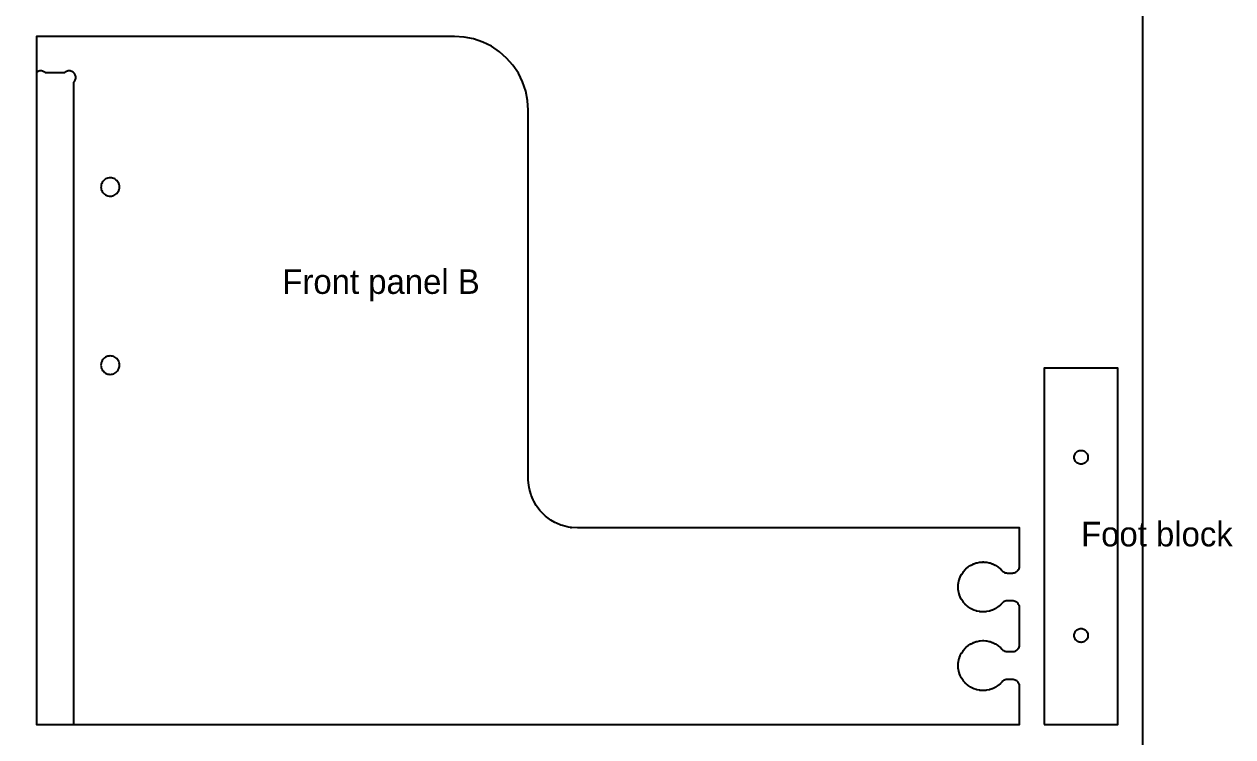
# Model space of a CAD drawing. Header units: inches. Extents: x 0 to 49.8, y 0 to 48.
# Drawn here: x 25.25 to 49.83, y 14.75 to 29.25 of the extents above; entities that cross this region are included whole.
import ezdxf

# ---------------------------------------------------------------- set-up
doc = ezdxf.new("R2010")
doc.units = ezdxf.units.IN
doc.header["$MEASUREMENT"] = 0
for name, color, linetype in [('CUT_INSIDE', 5, 'Continuous'), ('CUT_OUTSIDE', 1, 'Continuous'), ('LABEL', 3, 'Continuous'), ('POCKET_0.375', 4, 'Continuous'), ('POCKET_0.500', 4, 'Continuous'), ('SHEET', 8, 'Continuous')]:
    doc.layers.add(name, color=color, linetype=linetype)

msp = doc.modelspace()

# ---------------------------------------------------------------- linework, layer by layer
at = {"layer": 'CUT_INSIDE'}
for points in [[(46.882, 20.438), (46.881, 20.419), (46.878, 20.401), (46.872, 20.384), (46.864, 20.367), (46.853, 20.352), (46.841, 20.339), (46.828, 20.326), (46.812, 20.316), (46.796, 20.308), (46.779, 20.302), (46.761, 20.299), (46.742, 20.297), (46.724, 20.299), (46.706, 20.302), (46.689, 20.308), (46.672, 20.316), (46.657, 20.326), (46.643, 20.339), (46.631, 20.352), (46.621, 20.367), (46.613, 20.384), (46.607, 20.401), (46.604, 20.419), (46.602, 20.438), (46.604, 20.456), (46.607, 20.474), (46.613, 20.491), (46.621, 20.508), (46.631, 20.523), (46.643, 20.536), (46.657, 20.549), (46.672, 20.559), (46.689, 20.567), (46.706, 20.573), (46.724, 20.576), (46.742, 20.578), (46.761, 20.576), (46.779, 20.573), (46.796, 20.567), (46.812, 20.559), (46.828, 20.549), (46.841, 20.536), (46.853, 20.523), (46.864, 20.508), (46.872, 20.491), (46.878, 20.474), (46.881, 20.456)], [(46.882, 16.812), (46.881, 16.794), (46.878, 16.776), (46.872, 16.759), (46.864, 16.742), (46.853, 16.727), (46.841, 16.714), (46.828, 16.701), (46.812, 16.691), (46.796, 16.683), (46.779, 16.677), (46.761, 16.674), (46.742, 16.672), (46.724, 16.674), (46.706, 16.677), (46.689, 16.683), (46.672, 16.691), (46.657, 16.701), (46.643, 16.714), (46.631, 16.727), (46.621, 16.742), (46.613, 16.759), (46.607, 16.776), (46.604, 16.794), (46.602, 16.812), (46.604, 16.831), (46.607, 16.849), (46.613, 16.866), (46.621, 16.883), (46.631, 16.898), (46.643, 16.911), (46.657, 16.924), (46.672, 16.934), (46.689, 16.942), (46.706, 16.948), (46.724, 16.951), (46.742, 16.953), (46.761, 16.951), (46.779, 16.948), (46.796, 16.942), (46.812, 16.934), (46.828, 16.924), (46.841, 16.911), (46.853, 16.898), (46.864, 16.883), (46.872, 16.866), (46.878, 16.849), (46.881, 16.831)]]:
    msp.add_lwpolyline(points, close=True, dxfattribs=at)
at = {"layer": 'CUT_OUTSIDE'}
for points in [[(36.369, 19.009), (36.362, 19.01), (36.383, 19.01), (36.321, 19.018), (36.289, 19.024), (36.195, 19.05), (36.164, 19.06), (36.073, 19.098), (36.044, 19.112), (35.959, 19.161), (35.932, 19.179), (35.854, 19.239), (35.83, 19.261), (35.761, 19.33), (35.739, 19.354), (35.679, 19.432), (35.661, 19.459), (35.612, 19.544), (35.598, 19.573), (35.56, 19.664), (35.55, 19.695), (35.524, 19.789), (35.518, 19.821), (35.505, 19.918), (35.502, 19.976), (35.5, 20.025), (35.5, 27.5), (35.487, 27.696), (35.449, 27.888), (35.386, 28.074), (35.299, 28.25), (35.19, 28.413), (35.061, 28.561), (34.913, 28.69), (34.75, 28.799), (34.574, 28.886), (34.388, 28.949), (34.196, 28.987), (34, 29), (31.5, 29), (25.5, 29), (25.5, 15), (45.492, 15), (45.492, 15.005), (45.492, 15.005), (45.492, 15.77), (45.491, 15.789), (45.487, 15.808), (45.481, 15.826), (45.472, 15.843), (45.462, 15.859), (45.449, 15.874), (45.434, 15.887), (45.418, 15.897), (45.401, 15.906), (45.383, 15.912), (45.364, 15.916), (45.345, 15.917), (45.247, 15.917), (45.238, 15.917), (45.234, 15.916), (45.216, 15.914), (45.199, 15.91), (45.182, 15.904), (45.166, 15.895), (45.151, 15.885), (45.138, 15.873), (45.135, 15.869), (45.129, 15.863), (45.115, 15.847), (45.115, 15.847), (45.113, 15.845), (45.113, 15.845), (45.112, 15.845), (45.112, 15.844), (45.111, 15.843), (45.111, 15.843), (45.107, 15.839), (45.107, 15.839), (45.106, 15.838), (45.105, 15.838), (45.105, 15.837), (45.105, 15.837), (45.103, 15.835), (45.103, 15.835), (45.066, 15.803), (45.066, 15.802), (45.064, 15.801), (45.064, 15.801), (45.063, 15.8), (45.063, 15.8), (45.061, 15.799), (45.061, 15.799), (45.057, 15.796), (45.057, 15.796), (45.055, 15.794), (45.055, 15.794), (45.054, 15.794), (45.054, 15.794), (45.052, 15.792), (45.052, 15.792), (45.011, 15.765), (45.011, 15.765), (45.009, 15.763), (45.009, 15.763), (45.008, 15.763), (45.008, 15.763), (45.006, 15.761), (45.006, 15.761), (45.002, 15.759), (45.002, 15.759), (45, 15.758), (45, 15.758), (44.999, 15.758), (44.999, 15.758), (44.996, 15.756), (44.996, 15.756), (44.952, 15.734), (44.952, 15.734), (44.95, 15.733), (44.95, 15.733), (44.949, 15.733), (44.949, 15.733), (44.946, 15.732), (44.946, 15.732), (44.942, 15.73), (44.942, 15.73), (44.94, 15.729), (44.94, 15.729), (44.939, 15.729), (44.939, 15.729), (44.936, 15.728), (44.936, 15.728), (44.89, 15.712), (44.889, 15.712), (44.887, 15.711), (44.887, 15.711), (44.886, 15.711), (44.886, 15.711), (44.884, 15.71), (44.883, 15.71), (44.879, 15.709), (44.879, 15.709), (44.877, 15.708), (44.877, 15.708), (44.876, 15.708), (44.876, 15.708), (44.873, 15.708), (44.873, 15.708), (44.825, 15.698), (44.825, 15.698), (44.822, 15.698), (44.822, 15.697), (44.821, 15.697), (44.821, 15.697), (44.819, 15.697), (44.818, 15.697), (44.814, 15.696), (44.814, 15.696), (44.811, 15.696), (44.811, 15.696), (44.811, 15.696), (44.81, 15.696), (44.808, 15.696), (44.808, 15.696), (44.758, 15.693), (44.758, 15.693), (44.756, 15.692), (44.756, 15.692), (44.755, 15.692), (44.755, 15.692), (44.752, 15.692), (44.752, 15.692), (44.748, 15.692), (44.748, 15.692), (44.745, 15.692), (44.745, 15.692), (44.744, 15.692), (44.744, 15.692), (44.742, 15.693), (44.742, 15.693), (44.692, 15.696), (44.692, 15.696), (44.69, 15.696), (44.689, 15.696), (44.689, 15.696), (44.689, 15.696), (44.686, 15.696), (44.686, 15.696), (44.682, 15.697), (44.681, 15.697), (44.679, 15.697), (44.679, 15.697), (44.678, 15.697), (44.678, 15.698), (44.675, 15.698), (44.675, 15.698), (44.627, 15.708), (44.627, 15.708), (44.624, 15.708), (44.624, 15.708), (44.623, 15.708), (44.623, 15.708), (44.621, 15.709), (44.621, 15.709), (44.617, 15.71), (44.616, 15.71), (44.614, 15.711), (44.614, 15.711), (44.613, 15.711), (44.613, 15.711), (44.611, 15.712), (44.61, 15.712), (44.564, 15.728), (44.564, 15.728), (44.561, 15.729), (44.561, 15.729), (44.56, 15.729), (44.56, 15.729), (44.558, 15.73), (44.558, 15.73), (44.554, 15.732), (44.554, 15.732), (44.551, 15.733), (44.551, 15.733), (44.55, 15.733), (44.55, 15.733), (44.548, 15.734), (44.548, 15.734), (44.504, 15.756), (44.504, 15.756), (44.501, 15.758), (44.501, 15.758), (44.5, 15.758), (44.5, 15.758), (44.498, 15.759), (44.498, 15.759), (44.494, 15.761), (44.494, 15.761), (44.492, 15.763), (44.492, 15.763), (44.491, 15.763), (44.491, 15.763), (44.489, 15.765), (44.489, 15.765), (44.448, 15.792), (44.448, 15.792), (44.446, 15.794), (44.446, 15.794), (44.445, 15.794), (44.445, 15.794), (44.443, 15.796), (44.443, 15.796), (44.439, 15.799), (44.439, 15.799), (44.437, 15.8), (44.437, 15.8), (44.436, 15.801), (44.436, 15.801), (44.434, 15.802), (44.434, 15.803), (44.397, 15.835), (44.397, 15.835), (44.395, 15.837), (44.395, 15.837), (44.395, 15.838), (44.394, 15.838), (44.393, 15.839), (44.393, 15.839), (44.389, 15.843), (44.389, 15.843), (44.388, 15.844), (44.388, 15.845), (44.387, 15.845), (44.387, 15.845), (44.385, 15.847), (44.385, 15.847), (44.353, 15.884), (44.352, 15.884), (44.351, 15.886), (44.351, 15.886), (44.35, 15.887), (44.35, 15.887), (44.349, 15.889), (44.349, 15.889), (44.346, 15.893), (44.346, 15.893), (44.344, 15.895), (44.344, 15.895), (44.344, 15.896), (44.344, 15.896), (44.342, 15.898), (44.342, 15.898), (44.315, 15.939), (44.315, 15.939), (44.313, 15.941), (44.313, 15.941), (44.313, 15.942), (44.313, 15.942), (44.311, 15.944), (44.311, 15.944), (44.309, 15.948), (44.309, 15.948), (44.308, 15.95), (44.308, 15.95), (44.308, 15.951), (44.308, 15.951), (44.306, 15.954), (44.306, 15.954), (44.284, 15.998), (44.284, 15.998), (44.283, 16), (44.283, 16), (44.283, 16.001), (44.283, 16.001), (44.282, 16.004), (44.282, 16.004), (44.28, 16.008), (44.28, 16.008), (44.279, 16.01), (44.279, 16.01), (44.279, 16.011), (44.279, 16.011), (44.278, 16.014), (44.278, 16.014), (44.262, 16.06), (44.262, 16.061), (44.261, 16.063), (44.261, 16.063), (44.261, 16.064), (44.261, 16.064), (44.26, 16.066), (44.26, 16.067), (44.259, 16.071), (44.259, 16.071), (44.258, 16.073), (44.258, 16.073), (44.258, 16.074), (44.258, 16.074), (44.258, 16.077), (44.258, 16.077), (44.248, 16.125), (44.248, 16.125), (44.248, 16.128), (44.247, 16.128), (44.247, 16.129), (44.247, 16.129), (44.247, 16.131), (44.247, 16.132), (44.246, 16.136), (44.246, 16.136), (44.246, 16.139), (44.246, 16.139), (44.246, 16.139), (44.246, 16.14), (44.246, 16.142), (44.246, 16.142), (44.243, 16.192), (44.243, 16.192), (44.242, 16.194), (44.242, 16.194), (44.242, 16.195), (44.242, 16.195), (44.242, 16.198), (44.242, 16.198), (44.242, 16.202), (44.242, 16.202), (44.242, 16.205), (44.242, 16.205), (44.242, 16.206), (44.242, 16.206), (44.243, 16.208), (44.243, 16.208), (44.246, 16.258), (44.246, 16.258), (44.246, 16.26), (44.246, 16.261), (44.246, 16.261), (44.246, 16.261), (44.246, 16.264), (44.246, 16.264), (44.247, 16.268), (44.247, 16.269), (44.247, 16.271), (44.247, 16.271), (44.247, 16.272), (44.248, 16.272), (44.248, 16.275), (44.248, 16.275), (44.258, 16.323), (44.258, 16.323), (44.258, 16.326), (44.258, 16.326), (44.258, 16.327), (44.258, 16.327), (44.259, 16.329), (44.259, 16.329), (44.26, 16.333), (44.26, 16.334), (44.261, 16.336), (44.261, 16.336), (44.261, 16.337), (44.261, 16.337), (44.262, 16.339), (44.262, 16.34), (44.278, 16.386), (44.278, 16.386), (44.279, 16.389), (44.279, 16.389), (44.279, 16.39), (44.279, 16.39), (44.28, 16.392), (44.28, 16.392), (44.282, 16.396), (44.282, 16.396), (44.283, 16.399), (44.283, 16.399), (44.283, 16.4), (44.283, 16.4), (44.284, 16.402), (44.284, 16.402), (44.306, 16.446), (44.306, 16.446), (44.308, 16.449), (44.308, 16.449), (44.308, 16.45), (44.308, 16.45), (44.309, 16.452), (44.309, 16.452), (44.311, 16.456), (44.311, 16.456), (44.313, 16.458), (44.313, 16.458), (44.313, 16.459), (44.313, 16.459), (44.315, 16.461), (44.315, 16.461), (44.342, 16.502), (44.342, 16.502), (44.344, 16.504), (44.344, 16.504), (44.344, 16.505), (44.344, 16.505), (44.346, 16.507), (44.346, 16.507), (44.349, 16.511), (44.349, 16.511), (44.35, 16.513), (44.35, 16.513), (44.351, 16.514), (44.351, 16.514), (44.352, 16.516), (44.353, 16.516), (44.385, 16.553), (44.385, 16.553), (44.387, 16.555), (44.387, 16.555), (44.388, 16.555), (44.388, 16.556), (44.389, 16.557), (44.389, 16.557), (44.393, 16.561), (44.393, 16.561), (44.394, 16.562), (44.395, 16.562), (44.395, 16.563), (44.395, 16.563), (44.397, 16.565), (44.397, 16.565), (44.434, 16.597), (44.434, 16.598), (44.436, 16.599), (44.436, 16.599), (44.437, 16.6), (44.437, 16.6), (44.439, 16.601), (44.439, 16.601), (44.443, 16.604), (44.443, 16.604), (44.445, 16.606), (44.445, 16.606), (44.446, 16.606), (44.446, 16.606), (44.448, 16.608), (44.448, 16.608), (44.489, 16.635), (44.489, 16.635), (44.491, 16.637), (44.491, 16.637), (44.492, 16.637), (44.492, 16.637), (44.494, 16.639), (44.494, 16.639), (44.498, 16.641), (44.498, 16.641), (44.5, 16.642), (44.5, 16.642), (44.501, 16.642), (44.501, 16.642), (44.504, 16.644), (44.504, 16.644), (44.548, 16.666), (44.548, 16.666), (44.55, 16.667), (44.55, 16.667), (44.551, 16.667), (44.551, 16.667), (44.554, 16.668), (44.554, 16.668), (44.558, 16.67), (44.558, 16.67), (44.56, 16.671), (44.56, 16.671), (44.561, 16.671), (44.561, 16.671), (44.564, 16.672), (44.564, 16.672), (44.61, 16.688), (44.611, 16.688), (44.613, 16.689), (44.613, 16.689), (44.614, 16.689), (44.614, 16.689), (44.616, 16.69), (44.617, 16.69), (44.621, 16.691), (44.621, 16.691), (44.623, 16.692), (44.623, 16.692), (44.624, 16.692), (44.624, 16.692), (44.627, 16.692), (44.627, 16.692), (44.675, 16.702), (44.675, 16.702), (44.678, 16.702), (44.678, 16.703), (44.679, 16.703), (44.679, 16.703), (44.681, 16.703), (44.682, 16.703), (44.686, 16.704), (44.686, 16.704), (44.689, 16.704), (44.689, 16.704), (44.689, 16.704), (44.69, 16.704), (44.692, 16.704), (44.692, 16.704), (44.742, 16.707), (44.742, 16.707), (44.744, 16.708), (44.744, 16.708), (44.745, 16.708), (44.745, 16.708), (44.748, 16.708), (44.748, 16.708), (44.752, 16.708), (44.752, 16.708), (44.755, 16.708), (44.755, 16.708), (44.756, 16.708), (44.756, 16.708), (44.758, 16.707), (44.758, 16.707), (44.808, 16.704), (44.808, 16.704), (44.81, 16.704), (44.811, 16.704), (44.811, 16.704), (44.811, 16.704), (44.814, 16.704), (44.814, 16.704), (44.818, 16.703), (44.819, 16.703), (44.821, 16.703), (44.821, 16.703), (44.822, 16.703), (44.822, 16.702), (44.825, 16.702), (44.825, 16.702), (44.873, 16.692), (44.873, 16.692), (44.876, 16.692), (44.876, 16.692), (44.877, 16.692), (44.877, 16.692), (44.879, 16.691), (44.879, 16.691), (44.883, 16.69), (44.884, 16.69), (44.886, 16.689), (44.886, 16.689), (44.887, 16.689), (44.887, 16.689), (44.889, 16.688), (44.89, 16.688), (44.936, 16.672), (44.936, 16.672), (44.939, 16.671), (44.939, 16.671), (44.94, 16.671), (44.94, 16.671), (44.942, 16.67), (44.942, 16.67), (44.946, 16.668), (44.946, 16.668), (44.949, 16.667), (44.949, 16.667), (44.95, 16.667), (44.95, 16.667), (44.952, 16.666), (44.952, 16.666), (44.996, 16.644), (44.996, 16.644), (44.999, 16.642), (44.999, 16.642), (45, 16.642), (45, 16.642), (45.002, 16.641), (45.002, 16.641), (45.006, 16.639), (45.006, 16.639), (45.008, 16.637), (45.008, 16.637), (45.009, 16.637), (45.009, 16.637), (45.011, 16.635), (45.011, 16.635), (45.052, 16.608), (45.052, 16.608), (45.054, 16.606), (45.054, 16.606), (45.055, 16.606), (45.055, 16.606), (45.057, 16.604), (45.057, 16.604), (45.061, 16.601), (45.061, 16.601), (45.063, 16.6), (45.063, 16.6), (45.064, 16.599), (45.064, 16.599), (45.066, 16.598), (45.066, 16.597), (45.103, 16.565), (45.103, 16.565), (45.105, 16.563), (45.105, 16.563), (45.105, 16.562), (45.106, 16.562), (45.107, 16.561), (45.107, 16.561), (45.111, 16.557), (45.111, 16.557), (45.112, 16.556), (45.112, 16.555), (45.113, 16.555), (45.113, 16.555), (45.115, 16.553), (45.115, 16.553), (45.13, 16.536), (45.136, 16.53), (45.138, 16.527), (45.152, 16.515), (45.166, 16.505), (45.182, 16.496), (45.199, 16.49), (45.216, 16.486), (45.234, 16.484), (45.238, 16.483), (45.248, 16.483), (45.345, 16.483), (45.364, 16.484), (45.383, 16.488), (45.401, 16.494), (45.418, 16.503), (45.434, 16.513), (45.449, 16.526), (45.462, 16.541), (45.472, 16.557), (45.481, 16.574), (45.487, 16.592), (45.491, 16.611), (45.492, 16.63), (45.492, 17.37), (45.491, 17.389), (45.487, 17.408), (45.481, 17.426), (45.472, 17.443), (45.462, 17.459), (45.449, 17.474), (45.434, 17.487), (45.418, 17.497), (45.401, 17.506), (45.383, 17.512), (45.364, 17.516), (45.345, 17.517), (45.247, 17.517), (45.238, 17.517), (45.234, 17.516), (45.216, 17.514), (45.199, 17.51), (45.182, 17.504), (45.166, 17.495), (45.151, 17.485), (45.138, 17.473), (45.135, 17.469), (45.129, 17.463), (45.115, 17.447), (45.115, 17.447), (45.113, 17.445), (45.113, 17.445), (45.112, 17.445), (45.112, 17.444), (45.111, 17.443), (45.111, 17.443), (45.107, 17.439), (45.107, 17.439), (45.106, 17.438), (45.105, 17.438), (45.105, 17.437), (45.105, 17.437), (45.103, 17.435), (45.103, 17.435), (45.066, 17.403), (45.066, 17.402), (45.064, 17.401), (45.064, 17.401), (45.063, 17.4), (45.063, 17.4), (45.061, 17.399), (45.061, 17.399), (45.057, 17.396), (45.057, 17.396), (45.055, 17.394), (45.055, 17.394), (45.054, 17.394), (45.054, 17.394), (45.052, 17.392), (45.052, 17.392), (45.011, 17.365), (45.011, 17.365), (45.009, 17.363), (45.009, 17.363), (45.008, 17.363), (45.008, 17.363), (45.006, 17.361), (45.006, 17.361), (45.002, 17.359), (45.002, 17.359), (45, 17.358), (45, 17.358), (44.999, 17.358), (44.999, 17.358), (44.996, 17.356), (44.996, 17.356), (44.952, 17.334), (44.952, 17.334), (44.95, 17.333), (44.95, 17.333), (44.949, 17.333), (44.949, 17.333), (44.946, 17.332), (44.946, 17.332), (44.942, 17.33), (44.942, 17.33), (44.94, 17.329), (44.94, 17.329), (44.939, 17.329), (44.939, 17.329), (44.936, 17.328), (44.936, 17.328), (44.89, 17.312), (44.889, 17.312), (44.887, 17.311), (44.887, 17.311), (44.886, 17.311), (44.886, 17.311), (44.884, 17.31), (44.883, 17.31), (44.879, 17.309), (44.879, 17.309), (44.877, 17.308), (44.877, 17.308), (44.876, 17.308), (44.876, 17.308), (44.873, 17.308), (44.873, 17.308), (44.825, 17.298), (44.825, 17.298), (44.822, 17.298), (44.822, 17.297), (44.821, 17.297), (44.821, 17.297), (44.819, 17.297), (44.818, 17.297), (44.814, 17.296), (44.814, 17.296), (44.811, 17.296), (44.811, 17.296), (44.811, 17.296), (44.81, 17.296), (44.808, 17.296), (44.808, 17.296), (44.758, 17.293), (44.758, 17.293), (44.756, 17.292), (44.756, 17.292), (44.755, 17.292), (44.755, 17.292), (44.752, 17.292), (44.752, 17.292), (44.748, 17.292), (44.748, 17.292), (44.745, 17.292), (44.745, 17.292), (44.744, 17.292), (44.744, 17.292), (44.742, 17.293), (44.742, 17.293), (44.692, 17.296), (44.692, 17.296), (44.69, 17.296), (44.689, 17.296), (44.689, 17.296), (44.689, 17.296), (44.686, 17.296), (44.686, 17.296), (44.682, 17.297), (44.681, 17.297), (44.679, 17.297), (44.679, 17.297), (44.678, 17.297), (44.678, 17.298), (44.675, 17.298), (44.675, 17.298), (44.627, 17.308), (44.627, 17.308), (44.624, 17.308), (44.624, 17.308), (44.623, 17.308), (44.623, 17.308), (44.621, 17.309), (44.621, 17.309), (44.617, 17.31), (44.616, 17.31), (44.614, 17.311), (44.614, 17.311), (44.613, 17.311), (44.613, 17.311), (44.611, 17.312), (44.61, 17.312), (44.564, 17.328), (44.564, 17.328), (44.561, 17.329), (44.561, 17.329), (44.56, 17.329), (44.56, 17.329), (44.558, 17.33), (44.558, 17.33), (44.554, 17.332), (44.554, 17.332), (44.551, 17.333), (44.551, 17.333), (44.55, 17.333), (44.55, 17.333), (44.548, 17.334), (44.548, 17.334), (44.504, 17.356), (44.504, 17.356), (44.501, 17.358), (44.501, 17.358), (44.5, 17.358), (44.5, 17.358), (44.498, 17.359), (44.498, 17.359), (44.494, 17.361), (44.494, 17.361), (44.492, 17.363), (44.492, 17.363), (44.491, 17.363), (44.491, 17.363), (44.489, 17.365), (44.489, 17.365), (44.448, 17.392), (44.448, 17.392), (44.446, 17.394), (44.446, 17.394), (44.445, 17.394), (44.445, 17.394), (44.443, 17.396), (44.443, 17.396), (44.439, 17.399), (44.439, 17.399), (44.437, 17.4), (44.437, 17.4), (44.436, 17.401), (44.436, 17.401), (44.434, 17.402), (44.434, 17.403), (44.397, 17.435), (44.397, 17.435), (44.395, 17.437), (44.395, 17.437), (44.395, 17.438), (44.394, 17.438), (44.393, 17.439), (44.393, 17.439), (44.389, 17.443), (44.389, 17.443), (44.388, 17.444), (44.388, 17.445), (44.387, 17.445), (44.387, 17.445), (44.385, 17.447), (44.385, 17.447), (44.353, 17.484), (44.352, 17.484), (44.351, 17.486), (44.351, 17.486), (44.35, 17.487), (44.35, 17.487), (44.349, 17.489), (44.349, 17.489), (44.346, 17.493), (44.346, 17.493), (44.344, 17.495), (44.344, 17.495), (44.344, 17.496), (44.344, 17.496), (44.342, 17.498), (44.342, 17.498), (44.315, 17.539), (44.315, 17.539), (44.313, 17.541), (44.313, 17.541), (44.313, 17.542), (44.313, 17.542), (44.311, 17.544), (44.311, 17.544), (44.309, 17.548), (44.309, 17.548), (44.308, 17.55), (44.308, 17.55), (44.308, 17.551), (44.308, 17.551), (44.306, 17.554), (44.306, 17.554), (44.284, 17.598), (44.284, 17.598), (44.283, 17.6), (44.283, 17.6), (44.283, 17.601), (44.283, 17.601), (44.282, 17.604), (44.282, 17.604), (44.28, 17.608), (44.28, 17.608), (44.279, 17.61), (44.279, 17.61), (44.279, 17.611), (44.279, 17.611), (44.278, 17.614), (44.278, 17.614), (44.262, 17.66), (44.262, 17.661), (44.261, 17.663), (44.261, 17.663), (44.261, 17.664), (44.261, 17.664), (44.26, 17.666), (44.26, 17.667), (44.259, 17.671), (44.259, 17.671), (44.258, 17.673), (44.258, 17.673), (44.258, 17.674), (44.258, 17.674), (44.258, 17.677), (44.258, 17.677), (44.248, 17.725), (44.248, 17.725), (44.248, 17.728), (44.247, 17.728), (44.247, 17.729), (44.247, 17.729), (44.247, 17.731), (44.247, 17.732), (44.246, 17.736), (44.246, 17.736), (44.246, 17.739), (44.246, 17.739), (44.246, 17.739), (44.246, 17.74), (44.246, 17.742), (44.246, 17.742), (44.243, 17.792), (44.243, 17.792), (44.242, 17.794), (44.242, 17.794), (44.242, 17.795), (44.242, 17.795), (44.242, 17.798), (44.242, 17.798), (44.242, 17.802), (44.242, 17.802), (44.242, 17.805), (44.242, 17.805), (44.242, 17.806), (44.242, 17.806), (44.243, 17.808), (44.243, 17.808), (44.246, 17.858), (44.246, 17.858), (44.246, 17.86), (44.246, 17.861), (44.246, 17.861), (44.246, 17.861), (44.246, 17.864), (44.246, 17.864), (44.247, 17.868), (44.247, 17.869), (44.247, 17.871), (44.247, 17.871), (44.247, 17.872), (44.248, 17.872), (44.248, 17.875), (44.248, 17.875), (44.258, 17.923), (44.258, 17.923), (44.258, 17.926), (44.258, 17.926), (44.258, 17.927), (44.258, 17.927), (44.259, 17.929), (44.259, 17.929), (44.26, 17.933), (44.26, 17.934), (44.261, 17.936), (44.261, 17.936), (44.261, 17.937), (44.261, 17.937), (44.262, 17.939), (44.262, 17.94), (44.278, 17.986), (44.278, 17.986), (44.279, 17.989), (44.279, 17.989), (44.279, 17.99), (44.279, 17.99), (44.28, 17.992), (44.28, 17.992), (44.282, 17.996), (44.282, 17.996), (44.283, 17.999), (44.283, 17.999), (44.283, 18), (44.283, 18), (44.284, 18.002), (44.284, 18.002), (44.306, 18.046), (44.306, 18.046), (44.308, 18.049), (44.308, 18.049), (44.308, 18.05), (44.308, 18.05), (44.309, 18.052), (44.309, 18.052), (44.311, 18.056), (44.311, 18.056), (44.313, 18.058), (44.313, 18.058), (44.313, 18.059), (44.313, 18.059), (44.315, 18.061), (44.315, 18.061), (44.342, 18.102), (44.342, 18.102), (44.344, 18.104), (44.344, 18.104), (44.344, 18.105), (44.344, 18.105), (44.346, 18.107), (44.346, 18.107), (44.349, 18.111), (44.349, 18.111), (44.35, 18.113), (44.35, 18.113), (44.351, 18.114), (44.351, 18.114), (44.352, 18.116), (44.353, 18.116), (44.385, 18.153), (44.385, 18.153), (44.387, 18.155), (44.387, 18.155), (44.388, 18.155), (44.388, 18.156), (44.389, 18.157), (44.389, 18.157), (44.393, 18.161), (44.393, 18.161), (44.394, 18.162), (44.395, 18.162), (44.395, 18.163), (44.395, 18.163), (44.397, 18.165), (44.397, 18.165), (44.434, 18.197), (44.434, 18.198), (44.436, 18.199), (44.436, 18.199), (44.437, 18.2), (44.437, 18.2), (44.439, 18.201), (44.439, 18.201), (44.443, 18.204), (44.443, 18.204), (44.445, 18.206), (44.445, 18.206), (44.446, 18.206), (44.446, 18.206), (44.448, 18.208), (44.448, 18.208), (44.489, 18.235), (44.489, 18.235), (44.491, 18.237), (44.491, 18.237), (44.492, 18.237), (44.492, 18.237), (44.494, 18.239), (44.494, 18.239), (44.498, 18.241), (44.498, 18.241), (44.5, 18.242), (44.5, 18.242), (44.501, 18.242), (44.501, 18.242), (44.504, 18.244), (44.504, 18.244), (44.548, 18.266), (44.548, 18.266), (44.55, 18.267), (44.55, 18.267), (44.551, 18.267), (44.551, 18.267), (44.554, 18.268), (44.554, 18.268), (44.558, 18.27), (44.558, 18.27), (44.56, 18.271), (44.56, 18.271), (44.561, 18.271), (44.561, 18.271), (44.564, 18.272), (44.564, 18.272), (44.61, 18.288), (44.611, 18.288), (44.613, 18.289), (44.613, 18.289), (44.614, 18.289), (44.614, 18.289), (44.616, 18.29), (44.617, 18.29), (44.621, 18.291), (44.621, 18.291), (44.623, 18.292), (44.623, 18.292), (44.624, 18.292), (44.624, 18.292), (44.627, 18.292), (44.627, 18.292), (44.675, 18.302), (44.675, 18.302), (44.678, 18.302), (44.678, 18.303), (44.679, 18.303), (44.679, 18.303), (44.681, 18.303), (44.682, 18.303), (44.686, 18.304), (44.686, 18.304), (44.689, 18.304), (44.689, 18.304), (44.689, 18.304), (44.69, 18.304), (44.692, 18.304), (44.692, 18.304), (44.742, 18.307), (44.742, 18.307), (44.744, 18.308), (44.744, 18.308), (44.745, 18.308), (44.745, 18.308), (44.748, 18.308), (44.748, 18.308), (44.752, 18.308), (44.752, 18.308), (44.755, 18.308), (44.755, 18.308), (44.756, 18.308), (44.756, 18.308), (44.758, 18.307), (44.758, 18.307), (44.808, 18.304), (44.808, 18.304), (44.81, 18.304), (44.811, 18.304), (44.811, 18.304), (44.811, 18.304), (44.814, 18.304), (44.814, 18.304), (44.818, 18.303), (44.819, 18.303), (44.821, 18.303), (44.821, 18.303), (44.822, 18.303), (44.822, 18.302), (44.825, 18.302), (44.825, 18.302), (44.873, 18.292), (44.873, 18.292), (44.876, 18.292), (44.876, 18.292), (44.877, 18.292), (44.877, 18.292), (44.879, 18.291), (44.879, 18.291), (44.883, 18.29), (44.884, 18.29), (44.886, 18.289), (44.886, 18.289), (44.887, 18.289), (44.887, 18.289), (44.889, 18.288), (44.89, 18.288), (44.936, 18.272), (44.936, 18.272), (44.939, 18.271), (44.939, 18.271), (44.94, 18.271), (44.94, 18.271), (44.942, 18.27), (44.942, 18.27), (44.946, 18.268), (44.946, 18.268), (44.949, 18.267), (44.949, 18.267), (44.95, 18.267), (44.95, 18.267), (44.952, 18.266), (44.952, 18.266), (44.996, 18.244), (44.996, 18.244), (44.999, 18.242), (44.999, 18.242), (45, 18.242), (45, 18.242), (45.002, 18.241), (45.002, 18.241), (45.006, 18.239), (45.006, 18.239), (45.008, 18.237), (45.008, 18.237), (45.009, 18.237), (45.009, 18.237), (45.011, 18.235), (45.011, 18.235), (45.052, 18.208), (45.052, 18.208), (45.054, 18.206), (45.054, 18.206), (45.055, 18.206), (45.055, 18.206), (45.057, 18.204), (45.057, 18.204), (45.061, 18.201), (45.061, 18.201), (45.063, 18.2), (45.063, 18.2), (45.064, 18.199), (45.064, 18.199), (45.066, 18.198), (45.066, 18.197), (45.103, 18.165), (45.103, 18.165), (45.105, 18.163), (45.105, 18.163), (45.105, 18.162), (45.106, 18.162), (45.107, 18.161), (45.107, 18.161), (45.111, 18.157), (45.111, 18.157), (45.112, 18.156), (45.112, 18.155), (45.113, 18.155), (45.113, 18.155), (45.115, 18.153), (45.115, 18.153), (45.13, 18.136), (45.136, 18.13), (45.138, 18.127), (45.152, 18.115), (45.166, 18.105), (45.182, 18.096), (45.199, 18.09), (45.216, 18.086), (45.234, 18.084), (45.239, 18.083), (45.248, 18.083), (45.345, 18.083), (45.364, 18.084), (45.383, 18.088), (45.401, 18.094), (45.418, 18.103), (45.434, 18.113), (45.449, 18.126), (45.462, 18.141), (45.472, 18.157), (45.481, 18.174), (45.487, 18.192), (45.491, 18.211), (45.492, 18.23), (45.492, 18.995), (45.492, 18.995), (45.492, 19), (36.5, 19)], [(45.992, 15), (47.492, 15), (47.492, 22.25), (45.992, 22.25)]]:
    msp.add_lwpolyline(points, close=True, dxfattribs=at)
at = {"layer": 'POCKET_0.375'}
msp.add_lwpolyline([(26.26, 28.069), (26.272, 28.082), (26.281, 28.097), (26.289, 28.113), (26.295, 28.13), (26.298, 28.147), (26.3, 28.165), (26.298, 28.182), (26.295, 28.199), (26.289, 28.216), (26.281, 28.232), (26.272, 28.247), (26.26, 28.26), (26.247, 28.272), (26.232, 28.281), (26.216, 28.289), (26.199, 28.295), (26.182, 28.298), (26.165, 28.3), (26.147, 28.298), (26.13, 28.295), (26.113, 28.289), (26.097, 28.281), (26.082, 28.272), (26.069, 28.26), (25.681, 28.26), (25.668, 28.272), (25.653, 28.281), (25.637, 28.289), (25.62, 28.295), (25.603, 28.298), (25.585, 28.3), (25.568, 28.298), (25.551, 28.295), (25.534, 28.289), (25.518, 28.281), (25.503, 28.272), (25.5, 28.269), (25.5, 15), (26.26, 15)], close=True, dxfattribs=at)
at = {"layer": 'POCKET_0.500'}
for points in [[(26.812, 25.938), (26.814, 25.913), (26.819, 25.889), (26.827, 25.866), (26.838, 25.844), (26.851, 25.823), (26.867, 25.805), (26.886, 25.789), (26.906, 25.775), (26.928, 25.764), (26.951, 25.756), (26.976, 25.752), (27, 25.75), (27.024, 25.752), (27.049, 25.756), (27.072, 25.764), (27.094, 25.775), (27.114, 25.789), (27.133, 25.805), (27.149, 25.823), (27.162, 25.844), (27.173, 25.866), (27.181, 25.889), (27.186, 25.913), (27.188, 25.938), (27.186, 25.962), (27.181, 25.986), (27.173, 26.009), (27.162, 26.031), (27.149, 26.052), (27.133, 26.07), (27.114, 26.086), (27.094, 26.1), (27.072, 26.111), (27.049, 26.119), (27.024, 26.123), (27, 26.125), (26.976, 26.123), (26.951, 26.119), (26.928, 26.111), (26.906, 26.1), (26.886, 26.086), (26.867, 26.07), (26.851, 26.052), (26.838, 26.031), (26.827, 26.009), (26.819, 25.986), (26.814, 25.962)], [(26.812, 22.312), (26.814, 22.288), (26.819, 22.264), (26.827, 22.241), (26.838, 22.219), (26.851, 22.198), (26.867, 22.18), (26.886, 22.164), (26.906, 22.15), (26.928, 22.139), (26.951, 22.131), (26.976, 22.127), (27, 22.125), (27.024, 22.127), (27.049, 22.131), (27.072, 22.139), (27.094, 22.15), (27.114, 22.164), (27.133, 22.18), (27.149, 22.198), (27.162, 22.219), (27.173, 22.241), (27.181, 22.264), (27.186, 22.288), (27.188, 22.312), (27.186, 22.337), (27.181, 22.361), (27.173, 22.384), (27.162, 22.406), (27.149, 22.427), (27.133, 22.445), (27.114, 22.461), (27.094, 22.475), (27.072, 22.486), (27.049, 22.494), (27.024, 22.498), (27, 22.5), (26.976, 22.498), (26.951, 22.494), (26.928, 22.486), (26.906, 22.475), (26.886, 22.461), (26.867, 22.445), (26.851, 22.427), (26.838, 22.406), (26.827, 22.384), (26.819, 22.361), (26.814, 22.337)]]:
    msp.add_lwpolyline(points, close=True, dxfattribs=at)
at = {"layer": 'SHEET'}
msp.add_lwpolyline([(0, 0), (48, 0), (48, 48), (0, 48)], close=True, dxfattribs=at)

# ---------------------------------------------------------------- texts
at = {"layer": 'LABEL'}
for s, p in [('Front panel B', (30.5, 23.762)), ('Foot block', (46.742, 18.625))]:
    msp.add_text(s, height=0.5, dxfattribs=at).set_placement(p)

doc.saveas('drawing.dxf')
